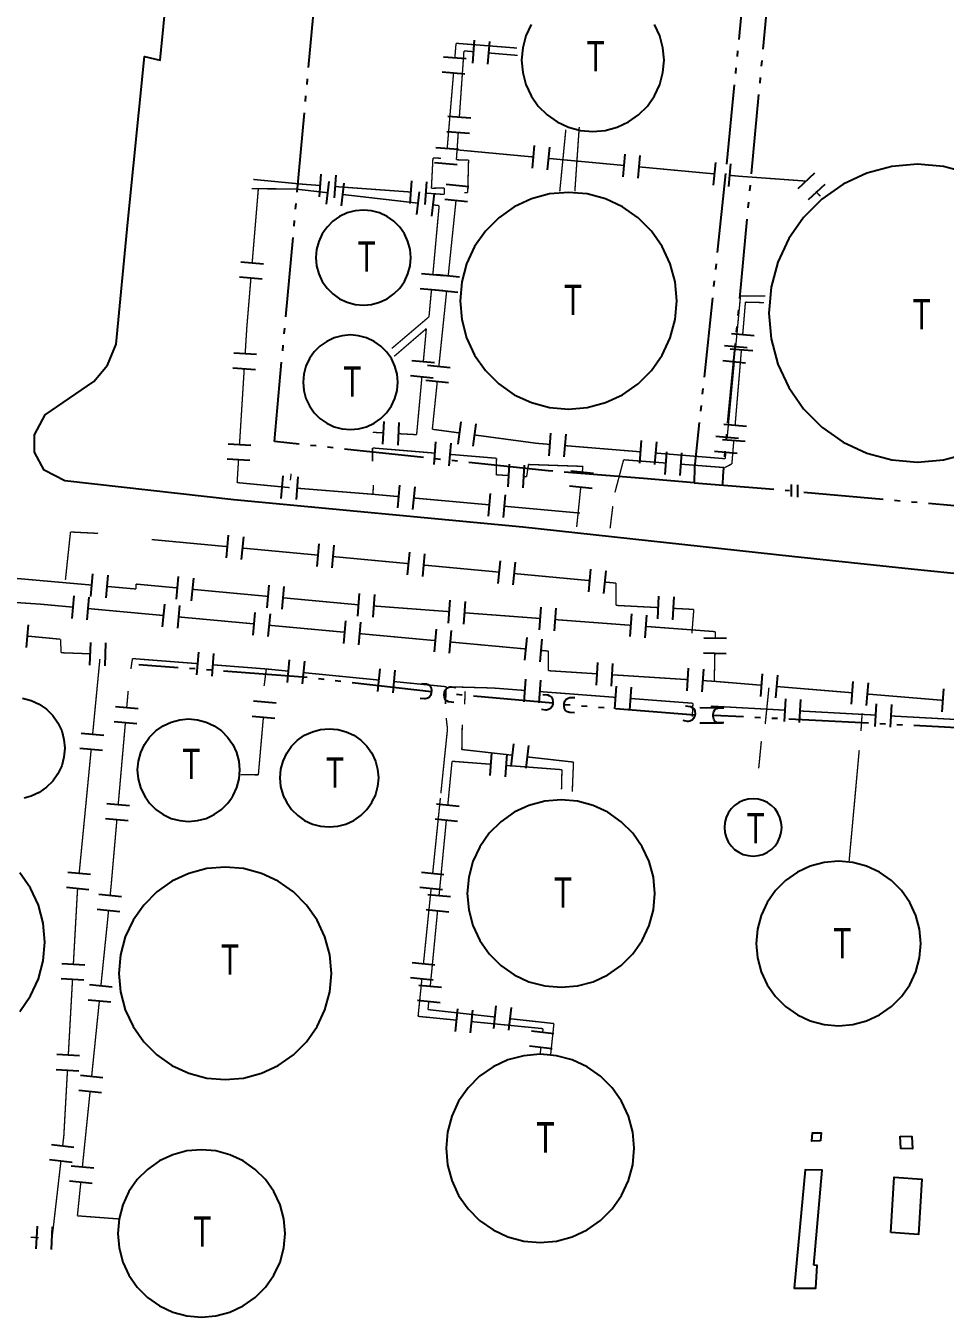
# Model space of a CAD drawing. Extents: x 200604 to 201918, y 4843538 to 4845237.
# Drawn here: x 201232 to 201353.3, y 4844436.4 to 4844606.7 of the extents above; entities that cross this region are included whole.
import ezdxf

# ---------------------------------------------------------------- set-up
doc = ezdxf.new("R2010")
doc.units = 0
doc.header["$LTSCALE"] = 1.5
doc.header["$MEASUREMENT"] = 0
doc.linetypes.add('TRACO_05', pattern=[11, 7, -1, 0.5, -1, 0.5, -1])
for name, color, linetype in [('HD-ADUTORAS', 170, 'CONTINUOUS'), ('HD-EEAE', 30, 'CONTINUOUS'), ('HD-TANQUE-PC', 170, 'CONTINUOUS'), ('HD-VALAS-DRENOS', 170, 'CONTINUOUS'), ('SV-BUEIRO-VALA', 7, 'CONTINUOUS'), ('SV-ESTIVAS', 7, 'CONTINUOUS'), ('SV-RUA-PAVIM', 7, 'CONTINUOUS')]:
    doc.layers.add(name, color=color, linetype=linetype)
doc.styles.add('ARIAL', font='ARIAL.SHX')

# ---------------------------------------------------------------- blocks, each defined once
blk = doc.blocks.new('COD120', base_point=(200983.71, 4844720.5))
at = {"layer": 'SV-BUEIRO-VALA'}
blk.add_lwpolyline([(200982.71, 4844719.1), (200982.71, 4844719.683333), (200982.71, 4844719.770833), (200982.793333, 4844720.004167), (200982.96, 4844720.266667), (200983.21, 4844720.4125), (200983.543333, 4844720.5), (200983.876667, 4844720.5), (200984.21, 4844720.4125), (200984.46, 4844720.266667), (200984.626667, 4844720.004167), (200984.71, 4844719.770833), (200984.71, 4844719.683333), (200984.71, 4844719.1)], dxfattribs=at)

msp = doc.modelspace()

# ---------------------------------------------------------------- linework, layer by layer
at = {"layer": 'HD-ADUTORAS', "const_width": 0.18}
for points in [[(201288.77, 4844604.36), (201288.606547, 4844602.421555)], [(201288.824508, 4844604.355725), (201288.77, 4844604.36)], [(201296.8, 4844603.73), (201288.824508, 4844604.355725)], [(201289.757559, 4844602.606946), (201289.81, 4844603.36)], [(201289.81, 4844603.36), (201291.050688, 4844603.255005)], [(201293.043565, 4844603.086355), (201296.032879, 4844602.83338)], [(201289.201802, 4844594.626274), (201289.757559, 4844602.606946)], [(201296.032879, 4844602.83338), (201296.9, 4844602.76)], [(201288.438501, 4844600.428627), (201287.598268, 4844590.463989)], [(201303.25, 4844592.98), (201302.467529, 4844585.018358)], [(201304.44, 4844584.84), (201304.984616, 4844592.821441)], [(201304.984616, 4844592.821441), (201305.02, 4844593.34)], [(201288.81, 4844589), (201289.062863, 4844592.631106)], [(201288.99, 4844590.3), (201298.946684, 4844589.370245)], [(201285.72, 4844589.24), (201285.522732, 4844585.304503)], [(201285.779528, 4844589.237985), (201285.72, 4844589.24)], [(201286.778954, 4844589.204104), (201285.779528, 4844589.237985)], [(201289.16999, 4844588.991059), (201288.81, 4844589)], [(201290.42, 4844588.96), (201289.16999, 4844588.991059)], [(201290.31, 4844584.66), (201290.40083, 4844588.210641)], [(201290.40083, 4844588.210641), (201290.42, 4844588.96)], [(201300.938021, 4844589.184294), (201310.894705, 4844588.254539)], [(201312.886041, 4844588.068587), (201322.842725, 4844587.138832)], [(201262.889972, 4844586.326148), (201262.02, 4844586.41)], [(201268.66, 4844585.77), (201262.889972, 4844586.326148)], [(201324.834062, 4844586.952881), (201325.829731, 4844586.859906)], [(201325.829731, 4844586.859906), (201326.15, 4844586.83)], [(201326.15, 4844586.83), (201334.805477, 4844586.200509)], [(201261.83, 4844585.18), (201266.829968, 4844585.162118)], [(201261.876769, 4844575.419316), (201262.621729, 4844584.388431)], [(201262.621729, 4844584.388431), (201262.68, 4844585.09)], [(201266.829968, 4844585.162118), (201267.43, 4844585.16)], [(201267.43, 4844585.16), (201271.801094, 4844584.656786)], [(201268.862703, 4844585.755359), (201268.66, 4844585.77)], [(201270.857505, 4844585.61126), (201268.862703, 4844585.755359)], [(201282.826318, 4844584.746665), (201272.852307, 4844585.467161)], [(201273.787971, 4844584.428051), (201283.722356, 4844583.284375)], [(201287.21, 4844584.43), (201284.82112, 4844584.602566)], [(201285.522732, 4844585.304503), (201285.52, 4844585.25)], [(201285.52, 4844585.25), (201286.465281, 4844585.266685)], [(201286.465281, 4844585.266685), (201287.22, 4844585.28)], [(201287.217116, 4844585.034854), (201287.21, 4844584.43)], [(201287.22, 4844585.28), (201287.217116, 4844585.034854)], [(201289.861803, 4844584.66037), (201290.31, 4844584.66)], [(201302.467529, 4844585.018358), (201302.45, 4844584.84)], [(201336.220573, 4844584.838326), (201336.83, 4844584.19)], [(201286.54, 4844582.96), (201285.705863, 4844573.834297)], [(201285.709233, 4844583.05564), (201286.54, 4844582.96)], [(201287.736068, 4844573.710361), (201288.766148, 4844583.657166)], [(201261.17, 4844566.91), (201261.711223, 4844573.426179)], [(201285.523812, 4844571.8426), (201285.250735, 4844568.855054)], [(201286.499973, 4844561.774195), (201287.530052, 4844571.721)], [(201326.29, 4844571.05), (201325.658367, 4844564.339677)], [(201326.550014, 4844571.049232), (201326.29, 4844571.05)], [(201329.55, 4844571.04), (201326.550014, 4844571.049232)], [(201326.581639, 4844565.961704), (201326.916297, 4844569.94768)], [(201326.916297, 4844569.94768), (201326.94, 4844570.23)], [(201326.94, 4844570.23), (201328.65618, 4844570.188309)], [(201328.65618, 4844570.188309), (201329.41, 4844570.17)], [(201285.2, 4844568.3), (201280.291335, 4844564.127169)], [(201285.250735, 4844568.855054), (201285.2, 4844568.3)], [(201260.95398, 4844563.455364), (201261.141206, 4844566.449516)], [(201261.141206, 4844566.449516), (201261.17, 4844566.91)], [(201280.61, 4844563.09), (201284.399335, 4844566.352046)], [(201284.399335, 4844566.352046), (201284.85, 4844566.74)], [(201284.85, 4844566.74), (201284.448329, 4844562.352999)], [(201325.577667, 4844554.003776), (201326.414311, 4844563.968716)], [(201325.470938, 4844562.348479), (201324.533794, 4844552.392488)], [(201260.205076, 4844551.478756), (201260.829162, 4844561.459263)], [(201284.265973, 4844560.36133), (201283.627727, 4844553.390488)], [(201285.64, 4844553.47), (201286.293957, 4844559.784834)], [(201278.210827, 4844553.047431), (201277.79, 4844553.07)], [(201279.209392, 4844552.993875), (201278.210827, 4844553.047431)], [(201283.57, 4844552.76), (201281.206522, 4844552.886762)], [(201283.627727, 4844553.390488), (201283.57, 4844552.76)], [(201286.285587, 4844553.383203), (201285.64, 4844553.47)], [(201289.258834, 4844552.983457), (201286.285587, 4844553.383203)], [(201299.4, 4844551.62), (201291.241, 4844552.716959)], [(201325.15, 4844548.91), (201325.410338, 4844552.010788)], [(201277.75, 4844550.23), (201277.75, 4844551.01)], [(201277.75, 4844551.01), (201285.941744, 4844550.329023)], [(201277.75, 4844549.23), (201277.75, 4844550.23)], [(201300.165023, 4844551.557294), (201299.4, 4844551.62)], [(201301.16168, 4844551.475601), (201300.165023, 4844551.557294)], [(201310.99, 4844550.67), (201303.154995, 4844551.312214)], [(201311.128262, 4844550.658757), (201310.99, 4844550.67)], [(201313.121681, 4844550.496641), (201311.128262, 4844550.658757)], [(201324.27, 4844549.59), (201315.1151, 4844550.334526)], [(201324.346366, 4844550.401289), (201324.27, 4844549.59)], [(201259.89, 4844546.44), (201260.080259, 4844549.482655)], [(201287.934869, 4844550.163335), (201293.914244, 4844549.666272)], [(201293.914244, 4844549.666272), (201294.11, 4844549.65)], [(201294.11, 4844549.65), (201294.068645, 4844547.846905)], [(201298.08, 4844547.23), (201298.316727, 4844548.808182)], [(201298.316727, 4844548.808182), (201298.32, 4844548.83)], [(201298.32, 4844548.83), (201305.293712, 4844548.58718)], [(201305.293712, 4844548.58718), (201305.5, 4844548.58)], [(201305.5, 4844548.58), (201305.419081, 4844547.790549)], [(201309.73, 4844545.15), (201310.755053, 4844549.016428)], [(201310.755053, 4844549.016428), (201310.87, 4844549.45)], [(201310.87, 4844549.45), (201316.404975, 4844549.022636)], [(201318.39904, 4844548.868672), (201323.384203, 4844548.48376)], [(201323.384203, 4844548.48376), (201324.21, 4844548.42)], [(201324.21, 4844548.42), (201324.362295, 4844548.499388)], [(201324.362295, 4844548.499388), (201325.15, 4844548.91)], [(201266.915339, 4844546.749116), (201267.01, 4844547.62)], [(201294.068645, 4844547.846905), (201294.06, 4844547.47)], [(201294.06, 4844547.47), (201295.680111, 4844547.373276)], [(201297.676556, 4844547.254085), (201298.08, 4844547.23)], [(201260.837105, 4844546.34967), (201259.89, 4844546.44)], [(201266.81, 4844545.78), (201260.837105, 4844546.34967)], [(201277.8, 4844544.9), (201267.831905, 4844545.698174)], [(201277.8, 4844544.9), (201277.83221, 4844545.456779)], [(201277.83221, 4844545.456779), (201277.87, 4844546.11)], [(201305.21515, 4844545.800973), (201304.705321, 4844540.827034)], [(201278.240481, 4844544.860031), (201277.8, 4844544.9)], [(201281.228205, 4844544.588916), (201278.240481, 4844544.860031)], [(201293.179103, 4844543.504458), (201283.220021, 4844544.408173)], [(201305.13, 4844542.42), (201295.170919, 4844543.323715)], [(201309.09, 4844540.42), (201309.335551, 4844542.404869)], [(201309.335551, 4844542.404869), (201309.45, 4844543.33)], [(201304.705321, 4844540.827034), (201304.68, 4844540.58)], [(201237.24, 4844533.62), (201237.873523, 4844539.58646)], [(201237.873523, 4844539.58646), (201237.91, 4844539.93)], [(201237.91, 4844539.93), (201241.559897, 4844539.746051)], [(201248.63, 4844538.93), (201258.586375, 4844537.996945)], [(201260.57765, 4844537.810334), (201270.534026, 4844536.87728)], [(201272.525301, 4844536.690669), (201282.481676, 4844535.757614)], [(201284.472951, 4844535.571003), (201294.429326, 4844534.637948)], [(201240.735028, 4844532.925897), (201230.773886, 4844533.806608)], [(201296.420601, 4844534.451337), (201306.376977, 4844533.518282)], [(201308.368252, 4844533.331671), (201309.363889, 4844533.238366)], [(201309.363889, 4844533.238366), (201309.88, 4844533.19)], [(201309.88, 4844533.19), (201309.88, 4844530.708372)], [(201246.57, 4844532.41), (201242.727257, 4844532.749755)], [(201247.060141, 4844533.014301), (201246.57, 4844533.06)], [(201246.57, 4844533.06), (201246.57, 4844532.552266)], [(201246.57, 4844532.552266), (201246.57, 4844532.41)], [(201252.038548, 4844532.550126), (201247.060141, 4844533.014301)], [(201263.986726, 4844531.436105), (201254.029911, 4844532.364456)], [(201228.235836, 4844530.800987), (201233.224333, 4844530.462025)], [(201233.224333, 4844530.462025), (201233.99, 4844530.41)], [(201233.99, 4844530.41), (201238.204661, 4844530.021071)], [(201240.196199, 4844529.837291), (201250.153891, 4844528.918394)], [(201275.85, 4844530.33), (201265.978089, 4844531.250435)], [(201275.935033, 4844530.323613), (201275.85, 4844530.33)], [(201287.901311, 4844529.424618), (201277.929412, 4844530.173781)], [(201309.88, 4844530.708372), (201309.88, 4844530.25)], [(201309.88, 4844530.25), (201315.414235, 4844529.963839)], [(201317.411566, 4844529.860561), (201319.408898, 4844529.757284)], [(201319.408898, 4844529.757284), (201320.13, 4844529.72)], [(201252.145429, 4844528.734614), (201262.103121, 4844527.815717)], [(201299.867589, 4844528.525623), (201289.89569, 4844529.274786)], [(201311.833867, 4844527.626628), (201301.861968, 4844528.375791)], [(201320.13, 4844529.72), (201319.949778, 4844527.449206)], [(201264.09466, 4844527.631938), (201274.052351, 4844526.713041)], [(201276.04389, 4844526.529261), (201286.001582, 4844525.610364)], [(201322.97, 4844526.79), (201313.828246, 4844527.476796)], [(201319.949778, 4844527.449206), (201319.88, 4844526.57)], [(201322.952211, 4844525.957706), (201322.97, 4844526.79)], [(201232.196452, 4844526.208152), (201236.178458, 4844525.829167)], [(201236.178458, 4844525.829167), (201236.59, 4844525.79)], [(201236.59, 4844525.79), (201236.670119, 4844524.205426)], [(201287.99312, 4844525.426584), (201297.950812, 4844524.507687)], [(201236.670119, 4844524.205426), (201236.68, 4844524.01)], [(201236.68, 4844524.01), (201240.481758, 4844523.870282)], [(201241.789426, 4844523.192081), (201240.829202, 4844513.238289)], [(201246.024454, 4844522.859511), (201246.08, 4844523.24)], [(201246.08, 4844523.24), (201254.66967, 4844522.573643)], [(201299.94235, 4844524.323908), (201300.93812, 4844524.232018)], [(201300.93812, 4844524.232018), (201300.96, 4844524.23)], [(201300.96, 4844524.23), (201300.96, 4844522.251973)], [(201322.83, 4844520.24), (201322.909472, 4844523.958163)], [(201245.88, 4844521.87), (201246.024454, 4844522.859511)], [(201256.663679, 4844522.418955), (201263.64271, 4844521.877546)], [(201263.45, 4844519.61), (201263.70455, 4844521.593735)], [(201263.64271, 4844521.877546), (201263.74, 4844521.87)], [(201263.70455, 4844521.593735), (201263.74, 4844521.87)], [(201263.74, 4844521.87), (201266.628421, 4844521.585295)], [(201268.618775, 4844521.38911), (201278.570548, 4844520.408185)], [(201300.96, 4844522.251973), (201300.96, 4844521.64)], [(201300.96, 4844521.64), (201307.334978, 4844521.231908)], [(201280.560903, 4844520.212), (201286.531967, 4844519.623445)], [(201286.531967, 4844519.623445), (201287.48, 4844519.53)], [(201309.330893, 4844521.10414), (201319.310466, 4844520.4653)], [(201321.306381, 4844520.337532), (201322.304338, 4844520.273649)], [(201322.304338, 4844520.273649), (201322.83, 4844520.24)], [(201323.110024, 4844520.216748), (201322.83, 4844520.24)], [(201329.089444, 4844519.720227), (201323.110024, 4844520.216748)], [(201341.048285, 4844518.727184), (201331.082585, 4844519.55472)], [(201245.329047, 4844516.804058), (201245.503888, 4844518.796401)], [(201245.503888, 4844518.796401), (201245.52, 4844518.98)], [(201287.36889, 4844518.030062), (201287.36, 4844517.23)], [(201287.38, 4844519.03), (201287.36889, 4844518.030062)], [(201287.48, 4844519.53), (201287.390289, 4844517.484594)], [(201293.63, 4844519.36), (201287.870922, 4844519.519197)], [(201289.9, 4844517.2), (201289.940901, 4844518.199163)], [(201289.940901, 4844518.199163), (201289.97, 4844518.91)], [(201293.868033, 4844519.341871), (201293.63, 4844519.36)], [(201297.856481, 4844519.03809), (201293.868033, 4844519.341871)], [(201309.821824, 4844518.126747), (201299.850705, 4844518.8862)], [(201320.02, 4844517.35), (201311.816048, 4844517.974856)], [(201329.55, 4844514.6), (201329.956222, 4844518.579319)], [(201329.956222, 4844518.579319), (201330.04, 4844519.4)], [(201353.007125, 4844517.73414), (201343.041425, 4844518.561676)], [(201263.532383, 4844517.523077), (201263.54, 4844517.61)], [(201287.390289, 4844517.484594), (201287.38, 4844517.25)], [(201319.93, 4844515.58), (201319.980782, 4844516.57871)], [(201319.980782, 4844516.57871), (201320.02, 4844517.35)], [(201322.43, 4844516.97), (201322.42841, 4844516.726708)], [(201323.185578, 4844516.928748), (201322.43, 4844516.97)], [(201332.172193, 4844516.438085), (201323.185578, 4844516.928748)], [(201344.154346, 4844515.783868), (201334.169219, 4844516.329049)], [(201244.28, 4844504.85), (201245.154206, 4844514.811715)], [(201262.69, 4844507.91), (201263.357794, 4844515.530712)], [(201287.47, 4844515.41), (201287.586444, 4844514.416803)], [(201289.57, 4844513.61), (201289.585475, 4844514.523007)], [(201342.34, 4844516.03), (201342.203566, 4844514.034659)], [(201356.1365, 4844515.129651), (201346.151372, 4844515.674832)], [(201287.64, 4844513.96), (201286.763461, 4844505.465034)], [(201287.586444, 4844514.416803), (201287.64, 4844513.96)], [(201289.53, 4844511.25), (201289.568528, 4844513.523151)], [(201289.568528, 4844513.523151), (201289.57, 4844513.61)], [(201342.203566, 4844514.034659), (201342.18, 4844513.69)], [(201240.637158, 4844511.247531), (201240.061024, 4844505.275256)], [(201290.251953, 4844511.16864), (201289.53, 4844511.25)], [(201296.214211, 4844510.496722), (201290.251953, 4844511.16864)], [(201328.69, 4844508.76), (201328.981099, 4844511.745843)], [(201328.981099, 4844511.745843), (201329.04, 4844512.35)], [(201341.95, 4844511.16), (201341.410201, 4844505.184331)], [(201288.155821, 4844508.831349), (201288.24, 4844509.7)], [(201288.24, 4844509.7), (201293.352322, 4844509.308642)], [(201304.26, 4844509.59), (201298.201631, 4844510.272749)], [(201304.222973, 4844508.687479), (201304.26, 4844509.59)], [(201260.34, 4844507.93), (201262.339927, 4844507.912969)], [(201262.339927, 4844507.912969), (201262.69, 4844507.91)], [(201287.77, 4844504.85), (201288.155821, 4844508.831349)], [(201295.346488, 4844509.155985), (201302.326067, 4844508.621686)], [(201302.326067, 4844508.621686), (201302.74, 4844508.59)], [(201302.74, 4844508.59), (201302.676308, 4844506.005929)], [(201304.1, 4844505.69), (201304.222973, 4844508.687479)], [(201240.02, 4844504.85), (201239.051341, 4844494.897026)], [(201240.061024, 4844505.275256), (201240.02, 4844504.85)], [(201244.205411, 4844503.997024), (201244.28, 4844504.85)], [(201286.7, 4844504.85), (201285.683746, 4844494.901773)], [(201287.681813, 4844503.939063), (201287.77, 4844504.85)], [(201341.38, 4844504.85), (201340.648774, 4844496.883488)], [(201341.410201, 4844505.184331), (201341.38, 4844504.85)], [(201243.27, 4844493.3), (201244.031184, 4844502.004627)], [(201286.525512, 4844491.994903), (201287.489096, 4844501.94837)], [(201340.648774, 4844496.883488), (201340.62, 4844496.57)], [(201238.82, 4844492.52), (201238.286671, 4844482.923064)], [(201238.857609, 4844492.906431), (201238.82, 4844492.52)], [(201243.141641, 4844492.044389), (201243.243339, 4844493.039204)], [(201243.243339, 4844493.039204), (201243.27, 4844493.3)], [(201285.480495, 4844492.912127), (201284.464241, 4844482.9639)], [(201241.921261, 4844480.106605), (201242.938244, 4844490.054758)], [(201285.369211, 4844480.050742), (201286.332795, 4844490.004209)], [(201238.175697, 4844480.926146), (201237.620825, 4844470.941552)], [(201284.260991, 4844480.974254), (201283.854489, 4844476.994963)], [(201240.700881, 4844468.168822), (201241.717864, 4844478.116975)], [(201283.854489, 4844476.994963), (201283.76, 4844476.07)], [(201285.07, 4844476.96), (201285.176495, 4844478.060049)], [(201283.76, 4844476.07), (201288.805931, 4844475.574281)], [(201285.959368, 4844476.86148), (201285.07, 4844476.96)], [(201293.910729, 4844475.980654), (201285.959368, 4844476.86148)], [(201290.796349, 4844475.378739), (201299.75323, 4844474.498802)], [(201301.68, 4844475.12), (201295.89857, 4844475.760448)], [(201299.75323, 4844474.498802), (201300.25, 4844474.45)], [(201300.25, 4844474.45), (201300.192592, 4844473.952463)], [(201301.24, 4844470.96), (201301.66073, 4844474.937812)], [(201301.66073, 4844474.937812), (201301.68, 4844475.12)], [(201299.963344, 4844471.965645), (201299.86, 4844471.07)], [(201237.509851, 4844468.944633), (201237.065953, 4844460.956958)], [(201239.480501, 4844456.231038), (201240.497485, 4844466.179191)], [(201237.03, 4844460.31), (201236.875423, 4844458.966821)], [(201237.065953, 4844460.956958), (201237.03, 4844460.31)], [(201236.646767, 4844456.979935), (201235.732141, 4844449.032391)], [(201238.82, 4844449.77), (201239.277105, 4844454.241408)], [(201239.323885, 4844449.73237), (201238.82, 4844449.77)], [(201235.71, 4844448.84), (201235.49792, 4844447.046154)], [(201235.732141, 4844449.032391), (201235.71, 4844448.84)], [(201244.31, 4844449.36), (201239.323885, 4844449.73237)], [(201232.710708, 4844446.936754), (201232.64, 4844446.94)], [(201233.709655, 4844446.890865), (201232.710708, 4844446.936754)]]:
    msp.add_lwpolyline(points, dxfattribs=at)
at = {"layer": 'HD-ADUTORAS'}
for points in [[(201291.177175, 4844604.749663), (201290.9242, 4844601.760348)], [(201293.170052, 4844604.581013), (201292.917077, 4844601.591698)], [(201290.101243, 4844602.29552), (201287.111852, 4844602.54759)], [(201289.933197, 4844600.302592), (201286.943805, 4844600.554662)], [(201287.705426, 4844594.730478), (201290.698178, 4844594.522069)], [(201287.566486, 4844592.73531), (201290.559239, 4844592.526901)], [(201289.092964, 4844590.337954), (201286.103572, 4844590.590024)], [(201299.086147, 4844590.863747), (201298.807221, 4844587.876742)], [(201301.077484, 4844590.677796), (201300.798557, 4844587.690791)], [(201311.034168, 4844589.748041), (201310.755241, 4844586.761036)], [(201313.025505, 4844589.56209), (201312.746578, 4844586.575085)], [(201288.924917, 4844588.345027), (201285.935526, 4844588.597097)], [(201322.982189, 4844588.632335), (201322.703262, 4844585.64533)], [(201324.973525, 4844588.446384), (201324.694599, 4844585.459379)], [(201270.749431, 4844584.115158), (201270.96558, 4844587.107361)], [(201271.972645, 4844586.146944), (201271.629542, 4844583.166629)], [(201272.744233, 4844583.971059), (201272.960382, 4844586.963262)], [(201282.718244, 4844583.250564), (201282.934392, 4844586.242767)], [(201284.713046, 4844583.106465), (201284.929194, 4844586.098668)], [(201336.042942, 4844587.217365), (201333.857058, 4844585.162635)], [(201273.959522, 4844585.918209), (201273.616419, 4844582.937893)], [(201283.893907, 4844584.774533), (201283.550804, 4844581.794217)], [(201285.880784, 4844584.545797), (201285.537681, 4844581.565482)], [(201287.480143, 4844585.801039), (201290.464184, 4844585.492015)], [(201337.412762, 4844585.76011), (201335.226878, 4844583.70538)], [(201287.274127, 4844583.811678), (201290.258169, 4844583.502654)], [(201260.381917, 4844575.543476), (201263.371622, 4844575.295156)], [(201260.21637, 4844573.550339), (201263.206075, 4844573.302019)], [(201287.199636, 4844573.697758), (201284.212091, 4844573.970836)], [(201286.244047, 4844573.864873), (201289.228089, 4844573.555849)], [(201287.017585, 4844571.706061), (201284.030039, 4844571.979139)], [(201286.038031, 4844571.875512), (201289.022073, 4844571.566488)], [(201325.086898, 4844566.087201), (201328.07638, 4844565.836207)], [(201327.151765, 4844564.199106), (201324.164968, 4844564.480249)], [(201324.91957, 4844564.094213), (201327.909052, 4844563.843219)], [(201259.456904, 4844563.548977), (201262.451056, 4844563.361751)], [(201285.942081, 4844562.216232), (201282.954577, 4844562.489766)], [(201326.964337, 4844562.207907), (201323.977539, 4844562.48905)], [(201259.332086, 4844561.552876), (201262.326239, 4844561.36565)], [(201285.759725, 4844560.224563), (201282.772221, 4844560.498097)], [(201285.007952, 4844561.928707), (201287.991994, 4844561.619683)], [(201284.801936, 4844559.939346), (201287.785978, 4844559.630322)], [(201279.129057, 4844551.496028), (201279.289727, 4844554.491722)], [(201281.126187, 4844551.388914), (201281.286857, 4844554.384609)], [(201289.058961, 4844551.496833), (201289.458708, 4844554.470081)], [(201291.041126, 4844551.230335), (201291.440873, 4844554.203583)], [(201324.082926, 4844554.129273), (201327.072408, 4844553.87828)], [(201301.03914, 4844549.980615), (201301.28422, 4844552.970587)], [(201303.032455, 4844549.817228), (201303.277535, 4844552.807201)], [(201313.000095, 4844549.001577), (201313.243268, 4844551.991706)], [(201326.027193, 4844552.251916), (201323.040396, 4844552.533059)], [(201323.915597, 4844552.136285), (201326.905079, 4844551.885292)], [(201258.708, 4844551.572369), (201261.702152, 4844551.385143)], [(201286.06601, 4844551.823867), (201285.817478, 4844548.834179)], [(201288.059135, 4844551.658179), (201287.810603, 4844548.668492)], [(201314.993513, 4844548.839462), (201315.236687, 4844551.82959)], [(201316.520449, 4844550.518185), (201316.289502, 4844547.527088)], [(201318.514514, 4844550.36422), (201318.283567, 4844547.373123)], [(201325.839764, 4844550.260718), (201322.852967, 4844550.541861)], [(201258.583183, 4844549.576268), (201261.577335, 4844549.389042)], [(201295.769505, 4844548.87061), (201295.590717, 4844545.875942)], [(201297.76595, 4844548.751419), (201297.587163, 4844545.756751)], [(201265.71856, 4844544.362595), (201265.958012, 4844547.353023)], [(201267.712179, 4844544.20296), (201267.951631, 4844547.193389)], [(201306.911263, 4844547.6376), (201303.926899, 4844547.943498)], [(201281.092648, 4844543.095054), (201281.363762, 4844546.082778)], [(201283.084464, 4844542.914311), (201283.355579, 4844545.902035)], [(201306.707332, 4844545.648025), (201303.722968, 4844545.953922)], [(201293.043545, 4844542.010596), (201293.31466, 4844544.99832)], [(201295.035362, 4844541.829853), (201295.306476, 4844544.817577)], [(201258.726333, 4844539.490402), (201258.446417, 4844536.503489)], [(201260.717609, 4844539.303791), (201260.437692, 4844536.316878)], [(201270.673984, 4844538.370736), (201270.394067, 4844535.383823)], [(201272.665259, 4844538.184125), (201272.385342, 4844535.197212)], [(201282.621634, 4844537.25107), (201282.341718, 4844534.264157)], [(201284.612909, 4844537.064459), (201284.332993, 4844534.077547)], [(201294.569285, 4844536.131404), (201294.289368, 4844533.144492)], [(201296.56056, 4844535.944793), (201296.280643, 4844532.957881)], [(201306.516935, 4844535.011739), (201306.237018, 4844532.024826)], [(201240.602922, 4844531.431726), (201240.867135, 4844534.420068)], [(201242.59515, 4844531.255584), (201242.859363, 4844534.243926)], [(201251.899295, 4844531.056604), (201252.177801, 4844534.043648)], [(201253.890658, 4844530.870934), (201254.169164, 4844533.857978)], [(201308.50821, 4844534.825128), (201308.228293, 4844531.838215)], [(201263.847473, 4844529.942583), (201264.125979, 4844532.929627)], [(201265.838836, 4844529.756912), (201266.117342, 4844532.743957)], [(201275.822658, 4844528.827828), (201276.047407, 4844531.819398)], [(201277.817038, 4844528.677996), (201278.041787, 4844531.669565)], [(201238.342495, 4844531.514724), (201238.066826, 4844528.527417)], [(201240.334034, 4844531.330945), (201240.058364, 4844528.343637)], [(201250.291725, 4844530.412048), (201250.016056, 4844527.42474)], [(201252.283264, 4844530.228268), (201252.007595, 4844527.240961)], [(201287.788936, 4844527.928833), (201288.013685, 4844530.920403)], [(201289.783316, 4844527.779001), (201290.008065, 4844530.77057)], [(201299.755214, 4844527.029838), (201299.979963, 4844530.021408)], [(201301.749594, 4844526.880006), (201301.974343, 4844529.871575)], [(201315.491692, 4844531.461837), (201315.336777, 4844528.46584)], [(201317.489024, 4844531.35856), (201317.334108, 4844528.362563)], [(201262.240956, 4844529.309371), (201261.965287, 4844526.322063)], [(201264.232494, 4844529.125592), (201263.956825, 4844526.138284)], [(201274.190186, 4844528.206694), (201273.914517, 4844525.219387)], [(201311.721492, 4844526.130844), (201311.946241, 4844529.122413)], [(201313.715872, 4844525.981011), (201313.940621, 4844528.972581)], [(201232.338571, 4844527.701404), (201232.054332, 4844524.7149)], [(201276.181724, 4844528.022915), (201275.906055, 4844525.035607)], [(201286.139416, 4844527.104018), (201285.863747, 4844524.11671)], [(201288.130955, 4844526.920238), (201287.855286, 4844523.932931)], [(201240.536847, 4844525.36927), (201240.426668, 4844522.371294)], [(201242.535498, 4844525.295817), (201242.425319, 4844522.297841)], [(201298.088647, 4844526.001341), (201297.812977, 4844523.014033)], [(201300.080185, 4844525.817562), (201299.804516, 4844522.830254)], [(201321.452553, 4844525.98976), (201324.451868, 4844525.925652)], [(201254.785687, 4844524.06915), (201254.553654, 4844521.078137)], [(201256.779695, 4844523.914462), (201256.547663, 4844520.923448)], [(201266.77556, 4844523.07806), (201266.481282, 4844520.092529)], [(201321.409815, 4844523.990217), (201324.40913, 4844523.926109)], [(201268.765914, 4844522.881875), (201268.471637, 4844519.896344)], [(201278.717687, 4844521.900951), (201278.42341, 4844518.915419)], [(201280.708042, 4844521.704766), (201280.413764, 4844518.719234)], [(201307.430804, 4844522.728844), (201307.239152, 4844519.734972)], [(201309.426719, 4844522.601076), (201309.235067, 4844519.607204)], [(201319.406292, 4844521.962236), (201319.21464, 4844518.968364)], [(201321.402207, 4844521.834468), (201321.210555, 4844518.840596)], [(201297.742563, 4844517.542422), (201297.970399, 4844520.533758)], [(201299.736787, 4844517.390532), (201299.964623, 4844520.381868)], [(201328.965314, 4844518.225372), (201329.213575, 4844521.215082)], [(201330.958454, 4844518.059865), (201331.206715, 4844521.049575)], [(201340.924155, 4844517.232329), (201341.172415, 4844520.222039)], [(201342.917295, 4844517.066821), (201343.165555, 4844520.056531)], [(201309.707906, 4844516.631079), (201309.935742, 4844519.622415)], [(201311.70213, 4844516.479188), (201311.929966, 4844519.470524)], [(201332.090416, 4844514.940316), (201332.25397, 4844517.935854)], [(201352.882995, 4844516.239285), (201353.131256, 4844519.228995)], [(201243.83479, 4844516.935189), (201246.823304, 4844516.672927)], [(201262.038109, 4844517.654018), (201265.026657, 4844517.392135)], [(201323.928378, 4844516.716905), (201320.928442, 4844516.736512)], [(201334.087441, 4844514.83128), (201334.250996, 4844517.826818)], [(201344.072569, 4844514.286099), (201344.236123, 4844517.281637)], [(201346.069595, 4844514.177062), (201346.233149, 4844517.172601)], [(201243.659948, 4844514.942846), (201246.648463, 4844514.680584)], [(201261.86352, 4844515.661653), (201264.852068, 4844515.39977)], [(201323.915306, 4844514.716947), (201320.91537, 4844514.736555)], [(201242.322271, 4844513.094256), (201239.336134, 4844513.382323)], [(201242.130226, 4844511.103497), (201239.144089, 4844511.391564)], [(201296.046232, 4844509.006157), (201296.382191, 4844511.987287)], [(201298.033651, 4844508.782185), (201298.36961, 4844511.763314)], [(201293.466815, 4844510.804267), (201293.23783, 4844507.813018)], [(201295.460981, 4844510.65161), (201295.231995, 4844507.660361)], [(201242.711113, 4844504.127694), (201245.699708, 4844503.866354)], [(201286.188793, 4844504.083601), (201289.174833, 4844503.794526)], [(201242.536886, 4844502.135297), (201245.525481, 4844501.873957)], [(201285.996076, 4844502.092907), (201288.982116, 4844501.803832)], [(201240.544287, 4844494.751727), (201237.558395, 4844495.042325)], [(201287.17598, 4844494.749335), (201284.191512, 4844495.054211)], [(201240.350555, 4844492.761132), (201237.364663, 4844493.05173)], [(201286.972729, 4844492.759689), (201283.988261, 4844493.064565)], [(201241.649418, 4844492.196936), (201244.633864, 4844491.891841)], [(201285.032492, 4844492.13944), (201288.018532, 4844491.850365)], [(201241.446021, 4844490.207306), (201244.430467, 4844489.902211)], [(201284.839775, 4844490.148747), (201287.825816, 4844489.859672)], [(201239.78436, 4844482.839834), (201236.788982, 4844483.006295)], [(201285.956475, 4844482.811462), (201282.972007, 4844483.116338)], [(201239.673386, 4844480.842915), (201236.678008, 4844481.009376)], [(201285.753225, 4844480.821816), (201282.768756, 4844481.126692)], [(201240.429038, 4844480.259153), (201243.413484, 4844479.954058)], [(201283.876191, 4844480.19528), (201286.862231, 4844479.906205)], [(201240.225641, 4844478.269522), (201243.210087, 4844477.964427)], [(201283.683474, 4844478.204587), (201286.669515, 4844477.915511)], [(201288.952587, 4844477.067094), (201288.659275, 4844474.081467)], [(201293.745575, 4844474.489774), (201294.075884, 4844477.471534)], [(201295.733415, 4844474.269568), (201296.063724, 4844477.251328)], [(201290.943005, 4844476.871553), (201290.649693, 4844473.885926)], [(201301.682705, 4844473.780526), (201298.702478, 4844474.124399)], [(201301.453457, 4844471.793708), (201298.47323, 4844472.137581)], [(201239.118514, 4844470.858321), (201236.123136, 4844471.024782)], [(201239.00754, 4844468.861402), (201236.012162, 4844469.027864)], [(201239.208658, 4844468.321369), (201242.193104, 4844468.016274)], [(201239.005262, 4844466.331739), (201241.989707, 4844466.026644)], [(201238.365588, 4844458.795329), (201235.385259, 4844459.138313)], [(201238.136931, 4844456.808443), (201235.156602, 4844457.151427)], [(201237.988278, 4844456.383586), (201240.972724, 4844456.078491)], [(201237.784882, 4844454.393955), (201240.769328, 4844454.08886)], [(201233.403274, 4844445.403358), (201233.54094, 4844448.400197)], [(201235.401167, 4844445.31158), (201235.538833, 4844448.30842)]]:
    msp.add_lwpolyline(points, dxfattribs=at)
at = {"layer": 'HD-EEAE', "linetype": 'Continuous'}
for points in [[(201336.85, 4844459.64, 4.66), (201335.71, 4844459.63, 4.67), (201335.8, 4844460.71, 4.68), (201336.94, 4844460.72, 4.68)], [(201347.36, 4844460.27, 4.72), (201348.91, 4844460.25, 4.74), (201348.98, 4844458.61, 4.71), (201347.43, 4844458.63, 4.71)], [(201335.95, 4844443.25, 4.67), (201337.05, 4844455.79, 4.67), (201334.83, 4844455.85, 4.67), (201333.38, 4844440.25, 4.67), (201336.24, 4844440.24, 4.67), (201336.39, 4844443.24, 4.67)], [(201346.12, 4844447.58, 3.47), (201346.57, 4844454.87, 3.47), (201350.22, 4844454.62, 3.46), (201349.77, 4844447.33, 3.47)]]:
    msp.add_polyline3d(points, close=True, dxfattribs=at)
at = {"layer": 'HD-TANQUE-PC', "linetype": 'Continuous'}
for points in [[(201298.68, 4844606.82, 6.89), (201297.98, 4844605.34, 6.89), (201297.56, 4844603.75, 6.89), (201297.42, 4844602.12, 6.89), (201297.56, 4844600.49, 6.89), (201297.98, 4844598.91, 6.89), (201298.68, 4844597.43, 6.89), (201299.62, 4844596.09, 6.89), (201300.77, 4844594.93, 6.89), (201302.12, 4844593.99, 6.89), (201303.6, 4844593.3, 6.89), (201305.18, 4844592.87, 6.89), (201306.81, 4844592.73, 6.89), (201308.44, 4844592.87, 6.89), (201310.02, 4844593.3, 6.89), (201311.51, 4844593.99, 6.89), (201312.85, 4844594.93, 6.89), (201314.01, 4844596.09, 6.89), (201314.95, 4844597.43, 6.89), (201315.64, 4844598.91, 6.89), (201316.06, 4844600.49, 6.89), (201316.21, 4844602.12, 6.89), (201316.06, 4844603.75, 6.89), (201315.64, 4844605.34, 6.89), (201314.95, 4844606.82, 6.89)], [(201356.37, 4844587.24, 6.34), (201353.06, 4844588.12, 6.34), (201349.65, 4844588.42, 6.34), (201346.24, 4844588.12, 6.34), (201342.94, 4844587.24, 6.34), (201339.83, 4844585.79, 6.34), (201337.03, 4844583.83, 6.34), (201334.61, 4844581.41, 6.34), (201332.65, 4844578.61, 6.34), (201331.2, 4844575.5, 6.34), (201330.32, 4844572.2, 6.34), (201330.02, 4844568.79, 6.34), (201330.32, 4844565.38, 6.34), (201331.2, 4844562.07, 6.34), (201332.65, 4844558.97, 6.34), (201334.61, 4844556.17, 6.34), (201337.03, 4844553.75, 6.34), (201339.83, 4844551.78, 6.34), (201342.94, 4844550.34, 6.34), (201346.24, 4844549.45, 6.34), (201349.65, 4844549.15, 6.34), (201353.06, 4844549.45, 6.34), (201356.37, 4844550.34, 6.34)], [(201231.6, 4844518.02, 6.98), (201232.73, 4844517.72, 6.98), (201233.79, 4844517.22, 6.98), (201234.75, 4844516.55, 6.98), (201235.58, 4844515.72, 6.98), (201236.25, 4844514.77, 6.98), (201236.75, 4844513.7, 6.98), (201237.05, 4844512.57, 6.98), (201237.15, 4844511.41, 6.98), (201237.05, 4844510.24, 6.98), (201236.75, 4844509.11, 6.98), (201236.25, 4844508.05, 6.98), (201235.58, 4844507.09, 6.98), (201234.75, 4844506.27, 6.98), (201233.79, 4844505.6, 6.98), (201232.73, 4844505.1, 6.98), (201231.78, 4844504.85, 6.98)], [(201247.88, 4844504.85, 6.76), (201247.59, 4844505.39, 6.76), (201247.17, 4844506.26, 6.76), (201246.86, 4844507.39, 6.76), (201246.76, 4844508.56, 6.76), (201246.86, 4844509.72, 6.76), (201247.17, 4844510.86, 6.76), (201247.66, 4844511.92, 6.76), (201248.34, 4844512.88, 6.76), (201249.16, 4844513.71, 6.76), (201250.12, 4844514.38, 6.76), (201251.19, 4844514.87, 6.76), (201252.32, 4844515.18, 6.76), (201253.49, 4844515.28, 6.76), (201254.65, 4844515.18, 6.76), (201255.79, 4844514.87, 6.76), (201256.85, 4844514.38, 6.76), (201257.81, 4844513.71, 6.76), (201258.64, 4844512.88, 6.76), (201259.31, 4844511.92, 6.76), (201259.8, 4844510.86, 6.76), (201260.11, 4844509.72, 6.76), (201260.21, 4844508.56, 6.76), (201260.11, 4844507.39, 6.76), (201259.8, 4844506.26, 6.76), (201259.31, 4844505.19, 6.76), (201259.13, 4844504.85, 6.76)], [(201266.16, 4844504.85, 6.76), (201265.95, 4844505.3, 6.76), (201265.66, 4844506.39, 6.76), (201265.56, 4844507.51, 6.76), (201265.66, 4844508.64, 6.76), (201265.95, 4844509.73, 6.76), (201266.43, 4844510.75, 6.76), (201267.08, 4844511.68, 6.76), (201267.87, 4844512.48, 6.76), (201268.8, 4844513.12, 6.76), (201269.82, 4844513.6, 6.76), (201270.91, 4844513.89, 6.76), (201272.04, 4844513.99, 6.76), (201273.17, 4844513.89, 6.76), (201274.26, 4844513.6, 6.76), (201275.28, 4844513.12, 6.76), (201276.21, 4844512.48, 6.76), (201277, 4844511.68, 6.76), (201277.65, 4844510.75, 6.76), (201278.13, 4844509.73, 6.76), (201278.42, 4844508.64, 6.76), (201278.52, 4844507.51, 6.76), (201278.42, 4844506.39, 6.76), (201278.13, 4844505.3, 6.76), (201277.91, 4844504.85, 6.76)], [(201247.88, 4844504.85, 6.76), (201248.34, 4844504.18, 6.76), (201249.15, 4844503.35, 6.76), (201250.12, 4844502.67, 6.76), (201251.18, 4844502.17, 6.76), (201252.32, 4844501.87, 6.76), (201253.49, 4844501.77, 6.76), (201254.67, 4844501.87, 6.76), (201255.81, 4844502.17, 6.76), (201256.87, 4844502.67, 6.76), (201257.84, 4844503.35, 6.76), (201258.67, 4844504.18, 6.76), (201259.13, 4844504.85, 6.76)], [(201266.16, 4844504.85, 6.76), (201266.43, 4844504.27, 6.76), (201267.08, 4844503.35, 6.76), (201267.88, 4844502.55, 6.76), (201268.8, 4844501.9, 6.76), (201269.82, 4844501.43, 6.76), (201270.91, 4844501.14, 6.76), (201272.04, 4844501.04, 6.76), (201273.16, 4844501.14, 6.76), (201274.25, 4844501.43, 6.76), (201275.27, 4844501.9, 6.76), (201276.2, 4844502.55, 6.76), (201276.99, 4844503.35, 6.76), (201277.64, 4844504.27, 6.76), (201277.91, 4844504.85, 6.76)], [(201231.21, 4844476.73, 21.93), (201232.63, 4844478.76, 21.93), (201233.68, 4844481.01, 21.93), (201234.32, 4844483.4, 21.93), (201234.53, 4844485.87, 21.93), (201234.32, 4844488.34, 21.93), (201233.68, 4844490.74, 21.93), (201232.63, 4844492.98, 21.93), (201231.21, 4844495.01, 21.93)]]:
    msp.add_polyline3d(points, dxfattribs=at)
for points in [[(201303.59, 4844584.7, 6.34), (201301.11, 4844584.49, 6.34), (201298.7, 4844583.84, 6.34), (201296.44, 4844582.79, 6.34), (201294.4, 4844581.36, 6.34), (201292.64, 4844579.6, 6.34), (201291.21, 4844577.56, 6.34), (201290.16, 4844575.3, 6.34), (201289.51, 4844572.89, 6.34), (201289.3, 4844570.41, 6.34), (201289.51, 4844567.93, 6.34), (201290.16, 4844565.52, 6.34), (201291.21, 4844563.26, 6.34), (201292.64, 4844561.22, 6.34), (201294.4, 4844559.46, 6.34), (201296.44, 4844558.03, 6.34), (201298.7, 4844556.98, 6.34), (201301.11, 4844556.33, 6.34), (201303.59, 4844556.11, 6.34), (201306.07, 4844556.33, 6.34), (201308.48, 4844556.98, 6.34), (201310.74, 4844558.03, 6.34), (201312.78, 4844559.46, 6.34), (201314.54, 4844561.22, 6.34), (201315.97, 4844563.26, 6.34), (201317.02, 4844565.52, 6.34), (201317.67, 4844567.93, 6.34), (201317.89, 4844570.41, 6.34), (201317.67, 4844572.89, 6.34), (201317.02, 4844575.3, 6.34), (201315.97, 4844577.56, 6.34), (201314.54, 4844579.6, 6.34), (201312.78, 4844581.36, 6.34), (201310.74, 4844582.79, 6.34), (201308.48, 4844583.84, 6.34), (201306.07, 4844584.49, 6.34)], [(201276.54, 4844582.36, 5.78), (201275.46, 4844582.27, 5.78), (201274.4, 4844581.99, 5.78), (201273.41, 4844581.52, 5.78), (201272.52, 4844580.9, 5.78), (201271.75, 4844580.13, 5.78), (201271.12, 4844579.23, 5.78), (201270.66, 4844578.24, 5.78), (201270.38, 4844577.19, 5.78), (201270.28, 4844576.1, 5.78), (201270.38, 4844575.01, 5.78), (201270.66, 4844573.96, 5.78), (201271.12, 4844572.97, 5.78), (201271.75, 4844572.08, 5.78), (201272.52, 4844571.31, 5.78), (201273.41, 4844570.68, 5.78), (201274.4, 4844570.22, 5.78), (201275.46, 4844569.94, 5.78), (201276.54, 4844569.84, 5.78), (201277.63, 4844569.94, 5.78), (201278.69, 4844570.22, 5.78), (201279.68, 4844570.68, 5.78), (201280.57, 4844571.31, 5.78), (201281.34, 4844572.08, 5.78), (201281.97, 4844572.97, 5.78), (201282.43, 4844573.96, 5.78), (201282.71, 4844575.01, 5.78), (201282.81, 4844576.1, 5.78), (201282.71, 4844577.19, 5.78), (201282.43, 4844578.24, 5.78), (201281.97, 4844579.23, 5.78), (201281.34, 4844580.13, 5.78), (201280.57, 4844580.9, 5.78), (201279.68, 4844581.52, 5.78), (201278.69, 4844581.99, 5.78), (201277.63, 4844582.27, 5.78)], [(201274.83, 4844565.9, 5.78), (201273.75, 4844565.81, 5.78), (201272.7, 4844565.52, 5.78), (201271.72, 4844565.06, 5.78), (201270.82, 4844564.44, 5.78), (201270.06, 4844563.67, 5.78), (201269.43, 4844562.78, 5.78), (201268.97, 4844561.8, 5.78), (201268.69, 4844560.75, 5.78), (201268.6, 4844559.66, 5.78), (201268.69, 4844558.58, 5.78), (201268.97, 4844557.53, 5.78), (201269.43, 4844556.54, 5.78), (201270.06, 4844555.65, 5.78), (201270.82, 4844554.88, 5.78), (201271.72, 4844554.26, 5.78), (201272.7, 4844553.8, 5.78), (201273.75, 4844553.52, 5.78), (201274.83, 4844553.42, 5.78), (201275.92, 4844553.52, 5.78), (201276.97, 4844553.8, 5.78), (201277.95, 4844554.26, 5.78), (201278.84, 4844554.88, 5.78), (201279.61, 4844555.65, 5.78), (201280.24, 4844556.54, 5.78), (201280.7, 4844557.53, 5.78), (201280.98, 4844558.58, 5.78), (201281.07, 4844559.66, 5.78), (201280.98, 4844560.75, 5.78), (201280.7, 4844561.8, 5.78), (201280.24, 4844562.78, 5.78), (201279.61, 4844563.67, 5.78), (201278.84, 4844564.44, 5.78), (201277.95, 4844565.06, 5.78), (201276.97, 4844565.52, 5.78), (201275.92, 4844565.81, 5.78)], [(201302.62, 4844504.63, 20.43), (201300.47, 4844504.44, 20.43), (201298.39, 4844503.88, 20.43), (201296.44, 4844502.97, 20.43), (201294.67, 4844501.73, 20.43), (201293.15, 4844500.21, 20.43), (201291.91, 4844498.44, 20.43), (201291, 4844496.49, 20.43), (201290.44, 4844494.41, 20.43), (201290.25, 4844492.26, 20.43), (201290.44, 4844490.11, 20.43), (201291, 4844488.03, 20.43), (201291.91, 4844486.08, 20.43), (201293.15, 4844484.31, 20.43), (201294.67, 4844482.79, 20.43), (201296.44, 4844481.55, 20.43), (201298.39, 4844480.64, 20.43), (201300.47, 4844480.08, 20.43), (201302.62, 4844479.9, 20.43), (201304.77, 4844480.08, 20.43), (201306.85, 4844480.64, 20.43), (201308.8, 4844481.55, 20.43), (201310.57, 4844482.79, 20.43), (201312.09, 4844484.31, 20.43), (201313.33, 4844486.08, 20.43), (201314.24, 4844488.03, 20.43), (201314.8, 4844490.11, 20.43), (201314.99, 4844492.26, 20.43), (201314.8, 4844494.41, 20.43), (201314.24, 4844496.49, 20.43), (201313.33, 4844498.44, 20.43), (201312.09, 4844500.21, 20.43), (201310.57, 4844501.73, 20.43), (201308.8, 4844502.97, 20.43), (201306.85, 4844503.88, 20.43), (201304.77, 4844504.44, 20.43)], [(201327.95, 4844504.76, 12.89), (201327.3, 4844504.71, 12.89), (201326.66, 4844504.54, 12.89), (201326.06, 4844504.26, 12.89), (201325.52, 4844503.88, 12.89), (201325.06, 4844503.41, 12.89), (201324.68, 4844502.87, 12.89), (201324.4, 4844502.28, 12.89), (201324.23, 4844501.64, 12.89), (201324.17, 4844500.99, 12.89), (201324.23, 4844500.33, 12.89), (201324.4, 4844499.69, 12.89), (201324.68, 4844499.1, 12.89), (201325.06, 4844498.56, 12.89), (201325.52, 4844498.09, 12.89), (201326.06, 4844497.71, 12.89), (201326.66, 4844497.43, 12.89), (201327.3, 4844497.26, 12.89), (201327.95, 4844497.21, 12.89), (201328.61, 4844497.26, 12.89), (201329.24, 4844497.43, 12.89), (201329.84, 4844497.71, 12.89), (201330.38, 4844498.09, 12.89), (201330.85, 4844498.56, 12.89), (201331.22, 4844499.1, 12.89), (201331.5, 4844499.69, 12.89), (201331.67, 4844500.33, 12.89), (201331.73, 4844500.99, 12.89), (201331.67, 4844501.64, 12.89), (201331.5, 4844502.28, 12.89), (201331.22, 4844502.87, 12.89), (201330.85, 4844503.41, 12.89), (201330.38, 4844503.88, 12.89), (201329.84, 4844504.26, 12.89), (201329.24, 4844504.54, 12.89), (201328.61, 4844504.71, 12.89)], [(201339.22, 4844496.52, 20.49), (201337.33, 4844496.36, 20.49), (201335.5, 4844495.87, 20.49), (201333.79, 4844495.07, 20.49), (201332.24, 4844493.98, 20.49), (201330.9, 4844492.65, 20.49), (201329.82, 4844491.1, 20.49), (201329.02, 4844489.38, 20.49), (201328.53, 4844487.55, 20.49), (201328.36, 4844485.67, 20.49), (201328.53, 4844483.78, 20.49), (201329.02, 4844481.96, 20.49), (201329.82, 4844480.24, 20.49), (201330.9, 4844478.69, 20.49), (201332.24, 4844477.35, 20.49), (201333.79, 4844476.27, 20.49), (201335.5, 4844475.47, 20.49), (201337.33, 4844474.98, 20.49), (201339.22, 4844474.82, 20.49), (201341.1, 4844474.98, 20.49), (201342.93, 4844475.47, 20.49), (201344.64, 4844476.27, 20.49), (201346.19, 4844477.35, 20.49), (201347.53, 4844478.69, 20.49), (201348.62, 4844480.24, 20.49), (201349.42, 4844481.96, 20.49), (201349.91, 4844483.78, 20.49), (201350.07, 4844485.67, 20.49), (201349.91, 4844487.55, 20.49), (201349.42, 4844489.38, 20.49), (201348.62, 4844491.1, 20.49), (201347.53, 4844492.65, 20.49), (201346.19, 4844493.98, 20.49), (201344.64, 4844495.07, 20.49), (201342.93, 4844495.87, 20.49), (201341.1, 4844496.36, 20.49)], [(201258.31, 4844495.76, 21.530001), (201255.88, 4844495.55, 21.530001), (201253.52, 4844494.91, 21.530001), (201251.3, 4844493.88, 21.530001), (201249.3, 4844492.48, 21.530001), (201247.57, 4844490.75, 21.530001), (201246.17, 4844488.75, 21.530001), (201245.14, 4844486.54, 21.530001), (201244.51, 4844484.18, 21.530001), (201244.29, 4844481.74, 21.530001), (201244.51, 4844479.31, 21.530001), (201245.14, 4844476.95, 21.530001), (201246.17, 4844474.73, 21.530001), (201247.57, 4844472.73, 21.530001), (201249.3, 4844471, 21.530001), (201251.3, 4844469.6, 21.530001), (201253.52, 4844468.57, 21.530001), (201255.88, 4844467.94, 21.530001), (201258.31, 4844467.73, 21.530001), (201260.74, 4844467.94, 21.530001), (201263.1, 4844468.57, 21.530001), (201265.32, 4844469.6, 21.530001), (201267.32, 4844471, 21.530001), (201269.05, 4844472.73, 21.530001), (201270.45, 4844474.73, 21.530001), (201271.48, 4844476.95, 21.530001), (201272.11, 4844479.31, 21.530001), (201272.33, 4844481.74, 21.530001), (201272.11, 4844484.18, 21.530001), (201271.48, 4844486.54, 21.530001), (201270.45, 4844488.75, 21.530001), (201269.05, 4844490.75, 21.530001), (201267.32, 4844492.48, 21.530001), (201265.32, 4844493.88, 21.530001), (201263.1, 4844494.91, 21.530001), (201260.74, 4844495.55, 21.530001)], [(201299.86, 4844471.07, 20.02), (201297.71, 4844470.88, 20.02), (201295.62, 4844470.33, 20.02), (201293.66, 4844469.41, 20.02), (201291.88, 4844468.17, 20.02), (201290.36, 4844466.64, 20.02), (201289.11, 4844464.87, 20.02), (201288.2, 4844462.91, 20.02), (201287.64, 4844460.82, 20.02), (201287.45, 4844458.67, 20.02), (201287.64, 4844456.51, 20.02), (201288.2, 4844454.42, 20.02), (201289.11, 4844452.46, 20.02), (201290.36, 4844450.69, 20.02), (201291.88, 4844449.16, 20.02), (201293.66, 4844447.92, 20.02), (201295.62, 4844447.01, 20.02), (201297.71, 4844446.45, 20.02), (201299.86, 4844446.26, 20.02), (201302.01, 4844446.45, 20.02), (201304.1, 4844447.01, 20.02), (201306.06, 4844447.92, 20.02), (201307.84, 4844449.16, 20.02), (201309.36, 4844450.69, 20.02), (201310.6, 4844452.46, 20.02), (201311.52, 4844454.42, 20.02), (201312.08, 4844456.51, 20.02), (201312.27, 4844458.67, 20.02), (201312.08, 4844460.82, 20.02), (201311.52, 4844462.91, 20.02), (201310.6, 4844464.87, 20.02), (201309.36, 4844466.64, 20.02), (201307.84, 4844468.17, 20.02), (201306.06, 4844469.41, 20.02), (201304.1, 4844470.33, 20.02), (201302.01, 4844470.88, 20.02), (201301.24, 4844470.96, 20.02)], [(201255.17, 4844458.48, 21.389999), (201253.26, 4844458.32, 21.389999), (201251.4, 4844457.82, 21.389999), (201249.66, 4844457.01, 21.389999), (201248.08, 4844455.9, 21.389999), (201246.72, 4844454.54, 21.389999), (201245.62, 4844452.97, 21.389999), (201244.8, 4844451.22, 21.389999), (201244.31, 4844449.36, 21.389999), (201244.14, 4844447.45, 21.389999), (201244.31, 4844445.53, 21.389999), (201244.8, 4844443.67, 21.389999), (201245.62, 4844441.93, 21.389999), (201246.72, 4844440.35, 21.389999), (201248.08, 4844438.99, 21.389999), (201249.66, 4844437.89, 21.389999), (201251.4, 4844437.08, 21.389999), (201253.26, 4844436.58, 21.389999), (201255.17, 4844436.41, 21.389999), (201257.09, 4844436.58, 21.389999), (201258.95, 4844437.08, 21.389999), (201260.69, 4844437.89, 21.389999), (201262.27, 4844438.99, 21.389999), (201263.63, 4844440.35, 21.389999), (201264.73, 4844441.93, 21.389999), (201265.55, 4844443.67, 21.389999), (201266.04, 4844445.53, 21.389999), (201266.21, 4844447.45, 21.389999), (201266.04, 4844449.36, 21.389999), (201265.55, 4844451.22, 21.389999), (201264.73, 4844452.97, 21.389999), (201263.63, 4844454.54, 21.389999), (201262.27, 4844455.9, 21.389999), (201260.69, 4844457.01, 21.389999), (201258.95, 4844457.82, 21.389999), (201257.09, 4844458.32, 21.389999)]]:
    msp.add_polyline3d(points, close=True, dxfattribs=at)
at = {"layer": 'HD-VALAS-DRENOS', "linetype": 'TRACO_05'}
msp.add_polyline3d([(201271.09, 4844620.56, 6.35), (201288.12, 4844619.14, 6.4), (201327.07, 4844615.3, 6.35), (201324.33, 4844587.2, 6.37), (201320.22, 4844548.43, 6.37), (201320.2, 4844546.4, 5.88), (201313.49, 4844546.99, 5.9), (201300.9, 4844547.98, 6.05), (201264.81, 4844551.86, 6.05)], close=True, dxfattribs=at)
for points in [[(201334.65, 4844545.16, 5.27), (201354.04, 4844543.46, 5.28), (201358.94, 4844542.93, 5.33), (201363.32, 4844542.57, 5.08), (201387.93, 4844580.7, 5.08), (201390.02, 4844606.33, 5.28), (201357.3, 4844611.05, 5.54), (201330.23, 4844614.04, 5.59), (201323.94, 4844547.33, 5.6), (201323.91, 4844546.19, 5.54)], [(201320.2, 4844546.4, 5.44), (201332.75, 4844545.41, 5.28)], [(201285.51, 4844518.85, 6.08), (201268.55, 4844520.8, 6.13), (201246.92, 4844522.43, 6.14)], [(201301.53, 4844517.38, 5.97), (201287.21, 4844518.64, 6.08)], [(201320.26, 4844515.8, 5.94), (201303.02, 4844517.14, 5.95)], [(201359.64, 4844513.87, 5.93), (201322.68, 4844515.75, 5.93)]]:
    msp.add_polyline3d(points, dxfattribs=at)
at = {"layer": 'SV-ESTIVAS', "linetype": 'Continuous'}
for points in [[(201332.99, 4844546.19, 5.77), (201332.99, 4844544.6, 5.77)], [(201333.85, 4844544.51, 5.74), (201333.85, 4844546.16, 5.76)]]:
    msp.add_polyline3d(points, dxfattribs=at)
at = {"layer": 'SV-RUA-PAVIM', "linetype": 'Continuous'}
msp.add_polyline3d([(201515.7, 4844565.58, 4.25), (201451.01, 4844571.22, 4.05), (201411.42, 4844576.61, 4.05), (201369.63, 4844534.41, 4.46), (201367.49, 4844533.02, 4.85), (201359.16, 4844533.99, 5.13), (201348.8, 4844535.04, 5.71), (201333.05, 4844536.68, 5.93), (201297.56, 4844540.58, 6.13), (201259.45, 4844544.17, 6.22), (201237.16, 4844546.69, 6.94), (201234.42, 4844548.06, 7.22), (201233.17, 4844550.47, 7.34), (201233.15, 4844552.72, 7.47), (201234.58, 4844555.37, 7.56), (201240.99, 4844559.78, 7.56), (201242.78, 4844561.94, 7.65), (201243.95, 4844564.68, 7.67), (201245.49, 4844580.78, 7.67), (201247.67, 4844602.6, 7.79), (201249.72, 4844602.14, 7.8), (201252.01, 4844625.23, 8.27)], dxfattribs=at)

# ---------------------------------------------------------------- block references
at = {"layer": 'SV-BUEIRO-VALA'}
for p, rotation in [((201285.51, 4844518.85, 6.08), 265), ((201287.21, 4844518.64, 6.08), 82), ((201301.53, 4844517.38, 6.08), 265), ((201303.02, 4844517.14, 6.08), 87.99999999999999), ((201320.26, 4844515.8, 5.93), 260), ((201322.68, 4844515.75, 5.93), 90)]:
    msp.add_blockref('COD120', p, dxfattribs=dict(at, rotation=rotation))

# ---------------------------------------------------------------- texts
at = {"layer": 'HD-TANQUE-PC', "style": 'ARIAL', "width": 0.7}
for p in [(201305.98, 4844600.65, 7.07), (201275.77, 4844574.25, 7.07), (201302.99, 4844568.54, 7.07), (201348.98, 4844566.63, 7.07), (201273.89, 4844557.79, 7.07), (201252.66, 4844507.36, 7.07), (201271.62, 4844506.21, 7.07), (201327.09, 4844498.89, 7.07), (201301.69, 4844490.42, 7.07), (201338.54, 4844483.74, 7.07), (201257.75, 4844481.56, 7.07), (201299.37, 4844458.12, 7.07), (201254.1, 4844445.69, 7.07)]:
    msp.add_text('T', height=4, dxfattribs=at).set_placement(p)

doc.saveas('drawing.dxf')
